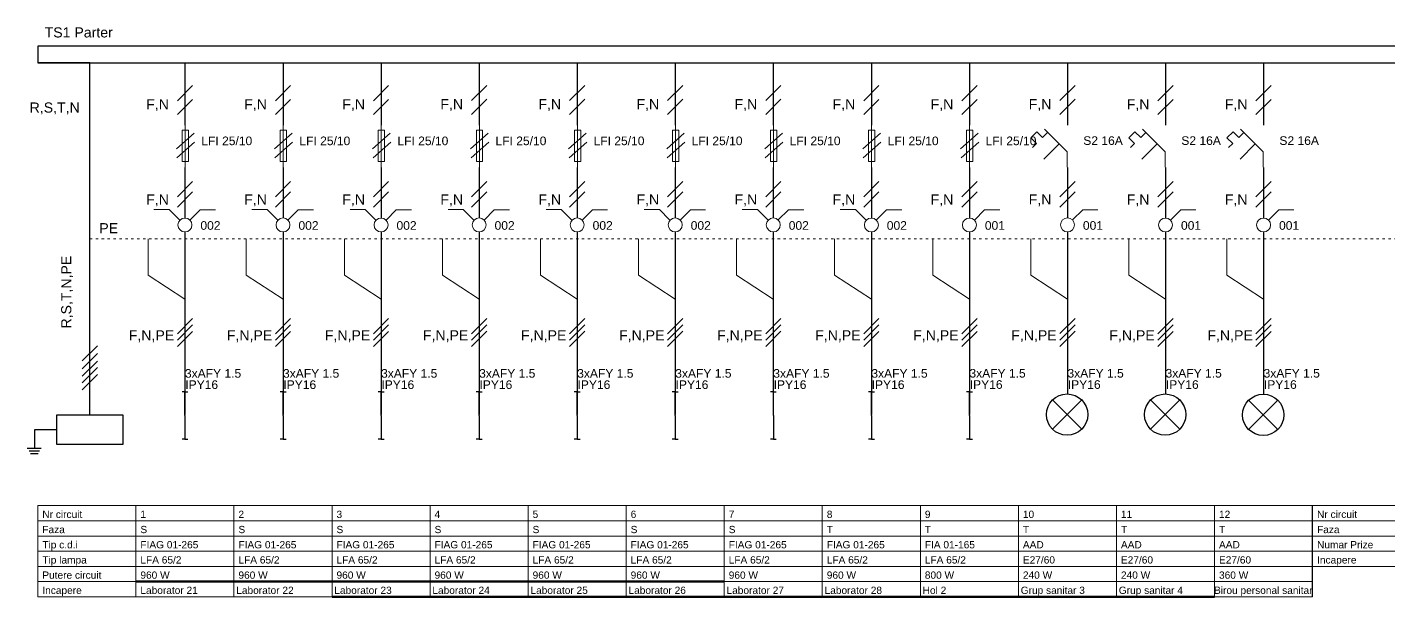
# Model space of a CAD drawing. Header units: inches. Extents: x 5 to 167, y 1 to 59.
# Drawn here: x 5.1 to 94.7, y 21.6 to 59.1 of the extents above; entities that cross this region are included whole.
import ezdxf

# ---------------------------------------------------------------- set-up
doc = ezdxf.new("R2010")
doc.units = ezdxf.units.IN
doc.header["$LTSCALE"] = 0.1
doc.header["$MEASUREMENT"] = 0
doc.linetypes.add('ACAD_ISO03W100', pattern=[30, 12, -18])
doc.styles.get("Standard").update_dxf_attribs({"font": 'arial.ttf'})

msp = doc.modelspace()

# ---------------------------------------------------------------- linework, layer by layer
for p, q in [((9.232, 56.713), (5.827, 56.713)), ((9.232, 33.544), (9.232, 56.713)), ((15.492, 56.713), (15.492, 52.612)), ((21.941, 56.713), (21.941, 52.612)), ((28.39, 56.713), (28.39, 52.612)), ((34.839, 56.713), (34.839, 52.612)), ((41.289, 56.713), (41.289, 52.612)), ((47.738, 56.713), (47.738, 52.612)), ((54.187, 56.713), (54.187, 52.612)), ((60.636, 56.713), (60.636, 52.612)), ((67.085, 56.713), (67.085, 52.612)), ((73.534, 56.713), (73.534, 52.612)), ((79.983, 56.713), (79.983, 52.612)), ((86.432, 56.713), (86.432, 52.612)), ((14.992, 54.217), (15.992, 55.217)), ((21.441, 54.218), (22.441, 55.218)), ((27.89, 54.217), (28.89, 55.217)), ((34.339, 54.219), (35.339, 55.219)), ((40.789, 54.219), (41.789, 55.219)), ((47.238, 54.219), (48.238, 55.219)), ((53.687, 54.22), (54.687, 55.22)), ((60.136, 54.217), (61.136, 55.217)), ((66.585, 54.217), (67.585, 55.217)), ((73.034, 54.221), (74.034, 55.221)), ((79.483, 54.217), (80.483, 55.217)), ((85.932, 54.217), (86.932, 55.217)), ((14.992, 53.305), (15.992, 54.305)), ((21.441, 53.305), (22.441, 54.305)), ((27.89, 53.305), (28.89, 54.305)), ((34.339, 53.306), (35.339, 54.306)), ((40.789, 53.306), (41.789, 54.306)), ((47.238, 53.307), (48.238, 54.307)), ((53.687, 53.307), (54.687, 54.307)), ((60.136, 53.305), (61.136, 54.305)), ((66.585, 53.305), (67.585, 54.305)), ((73.034, 53.308), (74.034, 54.308)), ((79.483, 53.305), (80.483, 54.305)), ((85.932, 53.305), (86.932, 54.305)), ((15.492, 49.825), (15.492, 46.496)), ((21.941, 49.825), (21.941, 46.496)), ((28.39, 49.825), (28.39, 46.496)), ((34.839, 49.825), (34.839, 46.497)), ((41.289, 49.825), (41.289, 46.498)), ((47.738, 49.825), (47.738, 46.498)), ((54.187, 49.825), (54.187, 46.498)), ((60.636, 49.825), (60.636, 46.496)), ((67.085, 49.825), (67.085, 46.496)), ((73.534, 49.825), (73.534, 46.5)), ((79.983, 49.825), (79.983, 46.496)), ((86.432, 49.825), (86.432, 46.496)), ((14.992, 47.888), (15.992, 48.888)), ((21.441, 47.889), (22.441, 48.889)), ((27.89, 47.888), (28.89, 48.888)), ((34.339, 47.89), (35.339, 48.89)), ((40.789, 47.89), (41.789, 48.89)), ((47.238, 47.89), (48.238, 48.89)), ((53.687, 47.891), (54.687, 48.891)), ((60.136, 47.888), (61.136, 48.888)), ((66.585, 47.888), (67.585, 48.888)), ((73.034, 47.892), (74.034, 48.892)), ((79.483, 47.888), (80.483, 48.888)), ((85.932, 47.888), (86.932, 48.888)), ((14.992, 47.212), (15.992, 48.212)), ((21.441, 47.213), (22.441, 48.213)), ((27.89, 47.212), (28.89, 48.212)), ((34.339, 47.213), (35.339, 48.213)), ((40.789, 47.214), (41.789, 48.214)), ((47.238, 47.214), (48.238, 48.214)), ((53.687, 47.215), (54.687, 48.215)), ((60.136, 47.212), (61.136, 48.212)), ((66.585, 47.212), (67.585, 48.212)), ((73.034, 47.216), (74.034, 48.216)), ((79.483, 47.212), (80.483, 48.212)), ((85.932, 47.212), (86.932, 48.212)), ((15.492, 45.577), (15.492, 33.564)), ((21.941, 45.577), (21.941, 33.564)), ((28.39, 45.577), (28.39, 33.564)), ((34.839, 45.578), (34.839, 33.564)), ((41.289, 45.579), (41.289, 33.564)), ((47.738, 45.579), (47.738, 33.564)), ((54.187, 45.58), (54.187, 33.564)), ((60.636, 45.577), (60.636, 33.564)), ((67.085, 45.577), (67.085, 33.564)), ((73.534, 45.581), (73.534, 34.915)), ((79.983, 45.577), (79.983, 34.915)), ((86.432, 45.577), (86.432, 34.898)), ((14.992, 38.88), (15.992, 39.88)), ((14.992, 38.457), (15.992, 39.457)), ((21.441, 38.88), (22.441, 39.88)), ((21.441, 38.458), (22.441, 39.458)), ((27.89, 38.88), (28.89, 39.88)), ((27.89, 38.457), (28.89, 39.457)), ((34.339, 38.881), (35.339, 39.881)), ((34.339, 38.459), (35.339, 39.459)), ((40.789, 38.882), (41.789, 39.882)), ((40.789, 38.459), (41.789, 39.459)), ((47.238, 38.882), (48.238, 39.882)), ((47.238, 38.459), (48.238, 39.459)), ((53.687, 38.882), (54.687, 39.882)), ((53.687, 38.46), (54.687, 39.46)), ((60.136, 38.88), (61.136, 39.88)), ((60.136, 38.457), (61.136, 39.457)), ((66.585, 38.88), (67.585, 39.88)), ((66.585, 38.457), (67.585, 39.457)), ((73.034, 38.884), (74.034, 39.884)), ((73.034, 38.461), (74.034, 39.461)), ((79.483, 38.88), (80.483, 39.88)), ((79.483, 38.457), (80.483, 39.457)), ((85.932, 38.88), (86.932, 39.88)), ((85.932, 38.457), (86.932, 39.457)), ((14.992, 38.035), (15.992, 39.035)), ((21.441, 38.035), (22.441, 39.035)), ((27.89, 38.035), (28.89, 39.035)), ((34.339, 38.036), (35.339, 39.036)), ((40.789, 38.036), (41.789, 39.036)), ((47.238, 38.037), (48.238, 39.037)), ((53.687, 38.037), (54.687, 39.037)), ((60.136, 38.035), (61.136, 39.035)), ((66.585, 38.035), (67.585, 39.035)), ((73.034, 38.038), (74.034, 39.038)), ((79.483, 38.035), (80.483, 39.035)), ((85.932, 38.035), (86.932, 39.035)), ((8.732, 37.09), (9.732, 38.09)), ((8.732, 36.572), (9.732, 37.572)), ((8.732, 36.079), (9.732, 37.079)), ((8.732, 35.649), (9.732, 36.649)), ((8.732, 35.187), (9.732, 36.187)), ((15.495, 35.057), (15.3, 35.057)), ((15.495, 33.497), (15.495, 35.057)), ((15.495, 35.057), (15.69, 35.057)), ((21.944, 35.057), (21.749, 35.057)), ((21.944, 33.497), (21.944, 35.057)), ((21.944, 35.057), (22.139, 35.057)), ((28.393, 35.057), (28.198, 35.057)), ((28.393, 33.497), (28.393, 35.057)), ((28.393, 35.057), (28.588, 35.057)), ((34.842, 35.057), (34.647, 35.057)), ((34.842, 33.497), (34.842, 35.057)), ((34.842, 35.057), (35.037, 35.057)), ((41.291, 35.057), (41.096, 35.057)), ((41.291, 33.497), (41.291, 35.057)), ((41.291, 35.057), (41.486, 35.057)), ((47.74, 35.057), (47.545, 35.057)), ((47.74, 33.497), (47.74, 35.057)), ((47.74, 35.057), (47.935, 35.057)), ((54.189, 35.057), (53.994, 35.057)), ((54.189, 33.497), (54.189, 35.057)), ((54.189, 35.057), (54.384, 35.057)), ((60.638, 35.057), (60.443, 35.057)), ((60.638, 33.497), (60.638, 35.057)), ((60.638, 35.057), (60.833, 35.057)), ((67.087, 35.057), (66.892, 35.057)), ((67.087, 33.497), (67.087, 35.057)), ((67.087, 35.057), (67.282, 35.057)), ((74.471, 34.517), (72.548, 32.595)), ((72.548, 34.517), (74.471, 32.595)), ((80.92, 34.517), (78.997, 32.595)), ((78.997, 34.517), (80.92, 32.595)), ((87.369, 34.5), (85.446, 32.578)), ((85.446, 34.5), (87.369, 32.578)), ((15.495, 33.497), (15.495, 31.938)), ((21.944, 33.497), (21.944, 31.938)), ((28.393, 33.497), (28.393, 31.938)), ((34.842, 33.497), (34.842, 31.938)), ((41.291, 33.497), (41.291, 31.938)), ((47.74, 33.497), (47.74, 31.938)), ((54.189, 33.497), (54.189, 31.938)), ((60.638, 33.497), (60.638, 31.938)), ((67.087, 33.497), (67.087, 31.938)), ((73.534, 33.58), (73.534, 33.564)), ((79.983, 33.58), (79.983, 33.564)), ((7.056, 32.561), (5.604, 32.561)), ((5.604, 32.561), (5.604, 31.321)), ((15.495, 31.938), (15.3, 31.938)), ((15.495, 31.938), (15.69, 31.938)), ((21.944, 31.938), (21.749, 31.938)), ((21.944, 31.938), (22.139, 31.938)), ((28.393, 31.938), (28.198, 31.938)), ((28.393, 31.938), (28.588, 31.938)), ((34.842, 31.938), (34.647, 31.938)), ((34.842, 31.938), (35.037, 31.938)), ((41.291, 31.938), (41.096, 31.938)), ((41.291, 31.938), (41.486, 31.938)), ((47.74, 31.938), (47.545, 31.938)), ((47.74, 31.938), (47.935, 31.938)), ((54.189, 31.938), (53.994, 31.938)), ((54.189, 31.938), (54.384, 31.938)), ((60.638, 31.938), (60.443, 31.938)), ((60.638, 31.938), (60.833, 31.938)), ((67.087, 31.938), (66.892, 31.938)), ((67.087, 31.938), (67.282, 31.938)), ((6.036, 31.321), (5.119, 31.321)), ((5.924, 31.151), (5.244, 31.151)), ((5.834, 30.97), (5.328, 30.97)), ((89.656, 21.564), (89.656, 27.564))]:
    msp.add_line(p, q)
at = {"lineweight": 13, "ltscale": 0.13}
for p, q in [((14.929, 51.05), (16.088, 52.083)), ((15.508, 52.612), (15.508, 49.825)), ((21.378, 51.05), (22.537, 52.083)), ((21.957, 52.612), (21.957, 49.825)), ((27.827, 51.05), (28.986, 52.083)), ((28.406, 52.612), (28.406, 49.825)), ((34.276, 51.05), (35.435, 52.083)), ((34.855, 52.612), (34.855, 49.825)), ((40.725, 51.05), (41.884, 52.083)), ((41.304, 52.612), (41.304, 49.825)), ((47.174, 51.05), (48.333, 52.083)), ((47.753, 52.612), (47.753, 49.825)), ((53.623, 51.05), (54.782, 52.083)), ((54.202, 52.612), (54.202, 49.825)), ((60.072, 51.05), (61.231, 52.083)), ((60.651, 52.612), (60.651, 49.825)), ((66.505, 51.05), (67.664, 52.083)), ((67.085, 52.612), (67.085, 49.825)), ((71.123, 51.775), (71.525, 52.176)), ((71.902, 51.799), (71.525, 52.176)), ((71.902, 51.799), (72.23, 52.127)), ((73.514, 50.842), (72.014, 52.342)), ((77.573, 51.775), (77.974, 52.176)), ((78.351, 51.799), (77.974, 52.176)), ((78.351, 51.799), (78.679, 52.127)), ((79.963, 50.842), (78.463, 52.342)), ((84.022, 51.775), (84.423, 52.176)), ((84.8, 51.799), (84.423, 52.176)), ((84.8, 51.799), (85.128, 52.127)), ((86.412, 50.842), (84.912, 52.342)), ((14.964, 50.455), (16.123, 51.488)), ((21.413, 50.455), (22.572, 51.488)), ((27.862, 50.455), (29.022, 51.488)), ((34.311, 50.455), (35.471, 51.488)), ((40.761, 50.455), (41.92, 51.488)), ((47.21, 50.455), (48.369, 51.488)), ((53.659, 50.455), (54.818, 51.488)), ((60.108, 50.455), (61.267, 51.488)), ((66.541, 50.455), (67.7, 51.488)), ((71.501, 51.398), (71.123, 51.775)), ((71.23, 51.127), (71.501, 51.398)), ((72.984, 51.372), (71.984, 50.372)), ((77.95, 51.398), (77.573, 51.775)), ((77.679, 51.127), (77.95, 51.398)), ((79.434, 51.372), (78.434, 50.372)), ((84.399, 51.398), (84.022, 51.775)), ((84.128, 51.127), (84.399, 51.398)), ((85.883, 51.372), (84.883, 50.372)), ((73.514, 49.842), (73.514, 50.842)), ((79.963, 49.842), (79.963, 50.842)), ((86.412, 49.842), (86.412, 50.842)), ((14.449, 47.046), (13.449, 47.046)), ((15.124, 46.37), (14.449, 47.046)), ((15.817, 46.361), (16.492, 47.036)), ((16.492, 47.036), (17.492, 47.036)), ((20.898, 47.046), (19.898, 47.046)), ((21.573, 46.37), (20.898, 47.046)), ((22.266, 46.362), (22.941, 47.037)), ((22.941, 47.037), (23.941, 47.037)), ((27.347, 47.046), (26.347, 47.046)), ((28.022, 46.37), (27.347, 47.046)), ((28.715, 46.361), (29.39, 47.036)), ((29.39, 47.036), (30.39, 47.036)), ((33.796, 47.046), (32.796, 47.046)), ((34.471, 46.37), (33.796, 47.046)), ((35.164, 46.363), (35.839, 47.038)), ((35.839, 47.038), (36.839, 47.038)), ((40.245, 47.046), (39.245, 47.046)), ((40.92, 46.37), (40.245, 47.046)), ((41.613, 46.363), (42.289, 47.038)), ((42.289, 47.038), (43.289, 47.038)), ((46.694, 47.046), (45.694, 47.046)), ((47.369, 46.37), (46.694, 47.046)), ((48.062, 46.363), (48.738, 47.039)), ((48.738, 47.039), (49.738, 47.039)), ((53.143, 47.046), (52.143, 47.046)), ((53.818, 46.37), (53.143, 47.046)), ((54.511, 46.364), (55.187, 47.039)), ((55.187, 47.039), (56.187, 47.039)), ((59.592, 47.046), (58.592, 47.046)), ((60.267, 46.37), (59.592, 47.046)), ((60.96, 46.361), (61.636, 47.036)), ((61.636, 47.036), (62.636, 47.036)), ((67.409, 46.361), (68.085, 47.036)), ((68.085, 47.036), (69.085, 47.036)), ((73.858, 46.365), (74.534, 47.04)), ((74.534, 47.04), (75.534, 47.04)), ((80.307, 46.361), (80.983, 47.036)), ((80.983, 47.036), (81.983, 47.036)), ((86.757, 46.361), (87.432, 47.036)), ((87.432, 47.036), (88.432, 47.036)), ((13.078, 45.129), (13.078, 42.733)), ((19.527, 45.129), (19.527, 42.733)), ((25.976, 45.129), (25.976, 42.733)), ((32.425, 45.129), (32.425, 42.733)), ((38.874, 45.129), (38.874, 42.733)), ((45.323, 45.129), (45.323, 42.733)), ((51.772, 45.129), (51.772, 42.733)), ((58.221, 45.129), (58.221, 42.733)), ((64.67, 45.129), (64.67, 42.733)), ((71.119, 45.129), (71.119, 42.733)), ((77.568, 45.129), (77.568, 42.733)), ((84.017, 45.129), (84.017, 42.733)), ((13.078, 42.733), (15.492, 41.161)), ((19.527, 42.733), (21.941, 41.161)), ((25.976, 42.733), (28.39, 41.161)), ((32.425, 42.733), (34.839, 41.161)), ((38.874, 42.733), (41.289, 41.161)), ((45.323, 42.733), (47.738, 41.161)), ((51.772, 42.733), (54.187, 41.161)), ((58.221, 42.733), (60.636, 41.161)), ((64.67, 42.733), (67.085, 41.161)), ((71.119, 42.733), (73.534, 41.161)), ((77.568, 42.733), (79.983, 41.161)), ((84.017, 42.733), (86.432, 41.161)), ((12.268, 27.564), (5.819, 27.564)), ((5.819, 27.564), (5.819, 21.564)), ((5.819, 27.564), (5.819, 21.564)), ((12.268, 27.564), (18.717, 27.564)), ((12.268, 27.564), (12.268, 21.564)), ((12.268, 27.564), (12.268, 21.564)), ((18.717, 27.564), (18.717, 21.564)), ((25.166, 27.564), (18.717, 27.564)), ((18.717, 27.564), (18.717, 21.564)), ((25.166, 27.564), (25.166, 21.564)), ((25.166, 27.564), (31.615, 27.564)), ((25.166, 27.564), (25.166, 21.564)), ((38.064, 27.564), (31.615, 27.564)), ((31.615, 27.564), (31.615, 21.564)), ((31.615, 27.564), (31.615, 21.564)), ((38.064, 27.564), (38.064, 21.564)), ((38.064, 27.564), (44.513, 27.564)), ((38.064, 27.564), (38.064, 21.564)), ((44.513, 27.564), (44.513, 21.564)), ((50.962, 27.564), (44.513, 27.564)), ((44.513, 27.564), (44.513, 21.564)), ((50.962, 27.564), (57.411, 27.564)), ((50.962, 27.564), (50.962, 21.564)), ((50.962, 27.564), (50.962, 21.564)), ((63.86, 27.564), (57.411, 27.564)), ((57.411, 27.564), (57.411, 21.564)), ((57.411, 27.564), (57.411, 21.564)), ((63.86, 27.564), (63.86, 21.564)), ((63.86, 27.564), (70.309, 27.564)), ((63.86, 27.564), (63.86, 21.564)), ((70.309, 27.564), (70.309, 21.564)), ((76.758, 27.564), (70.309, 27.564)), ((70.309, 27.564), (70.309, 21.564)), ((76.758, 27.564), (76.758, 21.564)), ((76.758, 27.564), (83.207, 27.564)), ((76.758, 27.564), (76.758, 21.564)), ((89.656, 27.564), (83.207, 27.564)), ((83.207, 27.564), (83.207, 21.564)), ((83.207, 27.564), (83.207, 21.564)), ((96.105, 27.564), (89.656, 27.564)), ((9.043, 26.564), (5.819, 26.564)), ((9.043, 26.564), (12.268, 26.564)), ((15.492, 26.564), (12.268, 26.564)), ((15.492, 26.564), (18.717, 26.564)), ((21.941, 26.564), (18.717, 26.564)), ((21.941, 26.564), (25.166, 26.564)), ((28.39, 26.564), (25.166, 26.564)), ((28.39, 26.564), (31.615, 26.564)), ((34.839, 26.564), (31.615, 26.564)), ((34.839, 26.564), (38.064, 26.564)), ((41.289, 26.564), (38.064, 26.564)), ((41.289, 26.564), (44.513, 26.564)), ((47.738, 26.564), (44.513, 26.564)), ((47.738, 26.564), (50.962, 26.564)), ((54.187, 26.564), (50.962, 26.564)), ((54.187, 26.564), (57.411, 26.564)), ((60.636, 26.564), (57.411, 26.564)), ((60.636, 26.564), (63.86, 26.564)), ((67.085, 26.564), (63.86, 26.564)), ((67.085, 26.564), (70.309, 26.564)), ((73.534, 26.564), (70.309, 26.564)), ((73.534, 26.564), (76.758, 26.564)), ((79.983, 26.564), (76.758, 26.564)), ((79.983, 26.564), (83.207, 26.564)), ((86.432, 26.564), (83.207, 26.564)), ((86.432, 26.564), (89.656, 26.564)), ((92.881, 26.564), (89.656, 26.564)), ((92.881, 26.564), (96.105, 26.564)), ((9.043, 25.564), (5.819, 25.564)), ((9.043, 25.564), (12.268, 25.564)), ((15.492, 25.564), (12.268, 25.564)), ((15.492, 25.564), (18.717, 25.564)), ((21.941, 25.564), (18.717, 25.564)), ((21.941, 25.564), (25.166, 25.564)), ((28.39, 25.564), (25.166, 25.564)), ((28.39, 25.564), (31.615, 25.564)), ((34.839, 25.564), (31.615, 25.564)), ((34.839, 25.564), (38.064, 25.564)), ((41.289, 25.564), (38.064, 25.564)), ((41.289, 25.564), (44.513, 25.564)), ((47.738, 25.564), (44.513, 25.564)), ((47.738, 25.564), (50.962, 25.564)), ((54.187, 25.564), (50.962, 25.564)), ((54.187, 25.564), (57.411, 25.564)), ((60.636, 25.564), (57.411, 25.564)), ((60.636, 25.564), (63.86, 25.564)), ((67.085, 25.564), (63.86, 25.564)), ((67.085, 25.564), (70.309, 25.564)), ((73.534, 25.564), (70.309, 25.564)), ((73.534, 25.564), (76.758, 25.564)), ((79.983, 25.564), (76.758, 25.564)), ((79.983, 25.564), (83.207, 25.564)), ((86.432, 25.564), (83.207, 25.564)), ((86.432, 25.564), (89.656, 25.564)), ((92.881, 25.564), (89.656, 25.564)), ((92.881, 25.564), (96.105, 25.564)), ((9.043, 24.564), (5.819, 24.564)), ((9.043, 24.564), (12.268, 24.564)), ((15.492, 24.564), (12.268, 24.564)), ((15.492, 24.564), (18.717, 24.564)), ((21.941, 24.564), (18.717, 24.564)), ((21.941, 24.564), (25.166, 24.564)), ((28.39, 24.564), (25.166, 24.564)), ((28.39, 24.564), (31.615, 24.564)), ((34.839, 24.564), (31.615, 24.564)), ((34.839, 24.564), (38.064, 24.564)), ((41.289, 24.564), (38.064, 24.564)), ((41.289, 24.564), (44.513, 24.564)), ((47.738, 24.564), (44.513, 24.564)), ((47.738, 24.564), (50.962, 24.564)), ((54.187, 24.564), (50.962, 24.564)), ((54.187, 24.564), (57.411, 24.564)), ((60.636, 24.564), (57.411, 24.564)), ((60.636, 24.564), (63.86, 24.564)), ((67.085, 24.564), (63.86, 24.564)), ((67.085, 24.564), (70.309, 24.564)), ((73.534, 24.564), (70.309, 24.564)), ((73.534, 24.564), (76.758, 24.564)), ((79.983, 24.564), (76.758, 24.564)), ((79.983, 24.564), (83.207, 24.564)), ((86.432, 24.564), (83.207, 24.564)), ((86.432, 24.564), (89.656, 24.564)), ((92.881, 24.564), (89.656, 24.564)), ((92.881, 24.564), (96.105, 24.564)), ((9.043, 23.564), (5.819, 23.564)), ((9.043, 23.564), (12.268, 23.564)), ((15.492, 23.564), (12.268, 23.564)), ((15.492, 23.564), (18.717, 23.564)), ((21.941, 23.564), (18.717, 23.564)), ((21.941, 23.564), (25.166, 23.564)), ((28.39, 23.564), (25.166, 23.564)), ((28.39, 23.564), (31.615, 23.564)), ((34.839, 23.564), (31.615, 23.564)), ((34.839, 23.564), (38.064, 23.564)), ((41.289, 23.564), (38.064, 23.564)), ((41.289, 23.564), (44.513, 23.564)), ((47.738, 23.564), (44.513, 23.564)), ((47.738, 23.564), (50.962, 23.564)), ((54.187, 23.564), (50.962, 23.564)), ((54.187, 23.564), (57.411, 23.564)), ((60.636, 23.564), (57.411, 23.564)), ((60.636, 23.564), (63.86, 23.564)), ((67.085, 23.564), (63.86, 23.564)), ((67.085, 23.564), (70.309, 23.564)), ((73.534, 23.564), (70.309, 23.564)), ((73.534, 23.564), (76.758, 23.564)), ((79.983, 23.564), (76.758, 23.564)), ((79.983, 23.564), (83.207, 23.564)), ((86.432, 23.564), (83.207, 23.564)), ((86.432, 23.564), (89.656, 23.564)), ((92.881, 23.564), (89.656, 23.564)), ((92.881, 23.564), (96.105, 23.564)), ((12.268, 22.564), (5.819, 22.564)), ((50.962, 22.564), (57.411, 22.564)), ((63.86, 22.564), (57.411, 22.564)), ((63.86, 22.564), (70.309, 22.564)), ((76.758, 22.564), (70.309, 22.564)), ((76.758, 22.564), (83.207, 22.564)), ((89.656, 22.564), (83.207, 22.564)), ((12.268, 21.564), (5.819, 21.564)), ((12.268, 21.564), (18.717, 21.564)), ((25.166, 21.564), (18.717, 21.564)), ((89.656, 21.564), (83.207, 21.564))]:
    msp.add_line(p, q, dxfattribs=at)
at = {"linetype": 'ACAD_ISO03W100', "lineweight": 13, "ltscale": 0.13}
msp.add_line((9.232, 45.129), (157.371, 45.138), dxfattribs=at)
at = {"lineweight": 100}
for p, q in [((50.962, 22.564), (12.268, 22.564)), ((83.207, 21.564), (25.166, 21.564))]:
    msp.add_line(p, q, dxfattribs=at)
for points in [[(84.101, 57.801), (5.827, 57.801), (5.827, 56.713), (84.101, 56.713)], [(140.842, 57.801), (84.101, 57.801)], [(84.101, 56.713), (140.842, 56.713)]]:
    msp.add_lwpolyline(points)
at = {"lineweight": 13, "ltscale": 0.13}
for points in [[(15.311, 52.28), (15.722, 52.28), (15.722, 50.216), (15.311, 50.216)], [(21.76, 52.28), (22.171, 52.28), (22.171, 50.216), (21.76, 50.216)], [(28.209, 52.28), (28.62, 52.28), (28.62, 50.216), (28.209, 50.216)], [(34.658, 52.28), (35.069, 52.28), (35.069, 50.216), (34.658, 50.216)], [(41.107, 52.28), (41.518, 52.28), (41.518, 50.216), (41.107, 50.216)], [(47.556, 52.28), (47.967, 52.28), (47.967, 50.216), (47.556, 50.216)], [(54.005, 52.28), (54.416, 52.28), (54.416, 50.216), (54.005, 50.216)], [(60.454, 52.28), (60.865, 52.28), (60.865, 50.216), (60.454, 50.216)], [(66.887, 52.28), (67.299, 52.28), (67.299, 50.216), (66.887, 50.216)]]:
    msp.add_lwpolyline(points, close=True, dxfattribs=at)
msp.add_lwpolyline([(7.056, 33.544), (11.409, 33.544), (11.409, 31.579), (7.056, 31.579)], close=True)
for centre in [(15.492, 46.036), (21.941, 46.037), (28.39, 46.036), (34.839, 46.038), (41.289, 46.038), (47.738, 46.039), (54.187, 46.039), (60.636, 46.036), (67.085, 46.036), (73.534, 46.04), (79.983, 46.036), (86.432, 46.036)]:
    msp.add_circle(centre, 0.459, dxfattribs=at)
for centre in [(73.509, 33.556), (79.959, 33.556), (86.408, 33.539)]:
    msp.add_circle(centre, 1.359)

# ---------------------------------------------------------------- texts
for s, height, p in [('TS1 Parter', 0.6637, (6.263, 58.379)), ('R,S,T,N', 0.6637, (5.277, 53.434)), ('LFI 25/10', 0.5674, (16.568, 51.289)), ('LFI 25/10', 0.5674, (23.017, 51.289)), ('LFI 25/10', 0.5674, (29.466, 51.289)), ('LFI 25/10', 0.5674, (35.915, 51.289)), ('LFI 25/10', 0.5674, (42.364, 51.289)), ('LFI 25/10', 0.5674, (48.813, 51.289)), ('LFI 25/10', 0.5674, (55.262, 51.289)), ('LFI 25/10', 0.5674, (61.711, 51.289)), ('LFI 25/10', 0.5674, (68.144, 51.289)), ('S2 16A', 0.5674, (74.574, 51.306)), ('S2 16A', 0.5674, (81.023, 51.306)), ('S2 16A', 0.5674, (87.472, 51.306)), ('PE', 0.6637, (9.859, 45.494)), ('002', 0.5674, (16.508, 45.72)), ('002', 0.5674, (22.957, 45.72)), ('002', 0.5674, (29.406, 45.72)), ('002', 0.5674, (35.855, 45.72)), ('002', 0.5674, (42.304, 45.72)), ('002', 0.5674, (48.753, 45.72)), ('002', 0.5674, (55.202, 45.72)), ('002', 0.5674, (61.651, 45.72)), ('001', 0.5674, (68.1, 45.72)), ('001', 0.5674, (74.55, 45.72)), ('001', 0.5674, (80.999, 45.72)), ('001', 0.5674, (87.448, 45.72)), ('3xAFY 1.5', 0.5674, (15.492, 35.984)), ('3xAFY 1.5', 0.5674, (21.941, 35.984)), ('3xAFY 1.5', 0.5674, (28.39, 35.984)), ('3xAFY 1.5', 0.5674, (34.839, 35.984)), ('3xAFY 1.5', 0.5674, (41.289, 35.984)), ('3xAFY 1.5', 0.5674, (47.738, 35.984)), ('3xAFY 1.5', 0.5674, (54.187, 35.984)), ('3xAFY 1.5', 0.5674, (60.636, 35.984)), ('3xAFY 1.5', 0.5674, (67.085, 35.992)), ('IPY16', 0.5674, (67.106, 35.25)), ('3xAFY 1.5', 0.5674, (73.534, 35.992)), ('IPY16', 0.5674, (73.555, 35.25)), ('3xAFY 1.5', 0.5674, (79.983, 35.992)), ('IPY16', 0.5674, (80.004, 35.25)), ('3xAFY 1.5', 0.5674, (86.432, 35.992)), ('IPY16', 0.5674, (86.454, 35.25)), ('IPY16', 0.5674, (15.514, 35.242)), ('IPY16', 0.5674, (21.963, 35.242)), ('IPY16', 0.5674, (28.412, 35.242)), ('IPY16', 0.5674, (34.861, 35.242)), ('IPY16', 0.5674, (41.31, 35.242)), ('IPY16', 0.5674, (47.759, 35.242)), ('IPY16', 0.5674, (54.208, 35.242)), ('IPY16', 0.5674, (60.657, 35.242))]:
    msp.add_text(s, height=height, dxfattribs=at).set_placement(p)
msp.add_text('R,S,T,N,PE', height=0.6637, rotation=90, dxfattribs=at).set_placement((8.016, 39.221))
at = {"linetype": 'ACAD_ISO03W100', "lineweight": 100}
for s, height, p in [('Nr circuit', 0.4768, (6.112, 26.753)), ('1', 0.477, (12.561, 26.753)), ('2', 0.477, (19.01, 26.753)), ('3', 0.477, (25.459, 26.753)), ('4', 0.477, (31.908, 26.753)), ('5', 0.477, (38.357, 26.753)), ('6', 0.477, (44.806, 26.753)), ('7', 0.477, (51.255, 26.753)), ('8', 0.477, (57.704, 26.753)), ('9', 0.477, (64.153, 26.753)), ('10', 0.4768, (70.602, 26.753)), ('11', 0.4768, (77.051, 26.753)), ('12', 0.4768, (83.5, 26.753)), ('Nr circuit', 0.4768, (89.949, 26.753)), ('Faza', 0.4768, (6.112, 25.753)), ('S', 0.477, (12.561, 25.753)), ('S', 0.477, (19.01, 25.753)), ('S', 0.477, (25.459, 25.753)), ('S', 0.477, (31.908, 25.753)), ('S', 0.477, (38.357, 25.753)), ('S', 0.477, (44.806, 25.753)), ('S', 0.477, (51.255, 25.753)), ('T', 0.477, (57.704, 25.753)), ('T', 0.477, (64.153, 25.753)), ('T', 0.477, (70.602, 25.753)), ('T', 0.477, (77.051, 25.753)), ('T', 0.477, (83.5, 25.753)), ('Faza', 0.4768, (89.949, 25.753)), ('Tip c.d.i', 0.4768, (6.112, 24.753)), ('FIAG 01-265', 0.47675, (12.561, 24.753)), ('FIAG 01-265', 0.47675, (19.01, 24.753)), ('FIAG 01-265', 0.47675, (25.459, 24.753)), ('FIAG 01-265', 0.47675, (31.908, 24.753)), ('FIAG 01-265', 0.47675, (38.357, 24.753)), ('FIAG 01-265', 0.47675, (44.806, 24.753)), ('FIAG 01-265', 0.47675, (51.255, 24.753)), ('FIAG 01-265', 0.47675, (57.704, 24.753)), ('FIA 01-165', 0.4768, (64.153, 24.753)), ('AAD', 0.4768, (70.602, 24.753)), ('AAD', 0.4768, (77.051, 24.753)), ('AAD', 0.4768, (83.5, 24.753)), ('Numar Prize', 0.47675, (89.949, 24.753)), ('Tip lampa', 0.4768, (6.112, 23.753)), ('LFA 65/2', 0.4768, (12.561, 23.753)), ('LFA 65/2', 0.4768, (19.01, 23.753)), ('LFA 65/2', 0.4768, (25.459, 23.753)), ('LFA 65/2', 0.4768, (31.908, 23.753)), ('LFA 65/2', 0.4768, (38.357, 23.753)), ('LFA 65/2', 0.4768, (44.806, 23.753)), ('LFA 65/2', 0.4768, (51.255, 23.753)), ('LFA 65/2', 0.4768, (57.704, 23.753)), ('LFA 65/2', 0.4768, (64.153, 23.753)), ('E27/60', 0.4768, (70.602, 23.753)), ('E27/60', 0.4768, (77.051, 23.753)), ('E27/60', 0.4768, (83.5, 23.753)), ('Incapere', 0.4768, (89.949, 23.753)), ('Putere circuit', 0.47675, (6.112, 22.753)), ('960 W', 0.4768, (12.561, 22.753)), ('960 W', 0.4768, (19.01, 22.753)), ('960 W', 0.4768, (25.459, 22.753)), ('960 W', 0.4768, (31.908, 22.753)), ('960 W', 0.4768, (38.357, 22.753)), ('960 W', 0.4768, (44.806, 22.753)), ('960 W', 0.4768, (51.255, 22.753)), ('960 W', 0.4768, (57.704, 22.753)), ('800 W', 0.4768, (64.153, 22.753)), ('240 W', 0.4768, (70.602, 22.753)), ('240 W', 0.4768, (77.051, 22.753)), ('360 W', 0.4768, (83.5, 22.753)), ('Incapere', 0.4768, (6.112, 21.753)), ('Laborator 21', 0.47675, (12.561, 21.753)), ('Laborator 22', 0.47675, (18.866, 21.753)), ('Laborator 23', 0.47675, (25.315, 21.753)), ('Laborator 24', 0.47675, (31.764, 21.753)), ('Laborator 25', 0.47675, (38.213, 21.753)), ('Laborator 26', 0.47675, (44.662, 21.753)), ('Laborator 27', 0.47675, (51.111, 21.753)), ('Laborator 28', 0.47675, (57.56, 21.753)), ('Hol 2', 0.4768, (64.009, 21.753)), ('Grup sanitar 3', 0.47675, (70.458, 21.753)), ('Grup sanitar 4', 0.47675, (76.908, 21.753)), ('Birou personal sanitar', 0.47675, (83.174, 21.753))]:
    msp.add_text(s, height=height, dxfattribs=at).set_placement(p)
at = {"lineweight": 13, "char_height": 0.6637, "width": 3.30513, "attachment_point": 1}
for s, insert in [('F,N', (12.942, 54.316)), ('F,N', (19.391, 54.316)), ('F,N', (25.84, 54.316)), ('F,N', (32.289, 54.317)), ('F,N', (38.738, 54.317)), ('F,N', (45.187, 54.318)), ('F,N', (51.636, 54.318)), ('F,N', (58.085, 54.316)), ('F,N', (64.534, 54.316)), ('F,N', (70.983, 54.32)), ('F,N', (77.432, 54.316)), ('F,N', (83.881, 54.316)), ('F,N', (12.942, 48.045)), ('F,N', (19.391, 48.046)), ('F,N', (25.84, 48.045)), ('F,N', (32.289, 48.047)), ('F,N', (38.738, 48.047)), ('F,N', (45.187, 48.048)), ('F,N', (51.636, 48.048)), ('F,N', (58.085, 48.045)), ('F,N', (64.534, 48.045)), ('F,N', (70.983, 48.049)), ('F,N', (77.432, 48.045)), ('F,N', (83.881, 48.045)), ('F,N,PE', (11.797, 39.106)), ('F,N,PE', (18.246, 39.107)), ('F,N,PE', (24.695, 39.106)), ('F,N,PE', (31.144, 39.108)), ('F,N,PE', (37.593, 39.108)), ('F,N,PE', (44.042, 39.108)), ('F,N,PE', (50.491, 39.109)), ('F,N,PE', (56.94, 39.106)), ('F,N,PE', (63.389, 39.106)), ('F,N,PE', (69.838, 39.11)), ('F,N,PE', (76.287, 39.106)), ('F,N,PE', (82.736, 39.106))]:
    msp.add_mtext(s, dxfattribs=dict(at, insert=insert))

doc.saveas('drawing.dxf')
